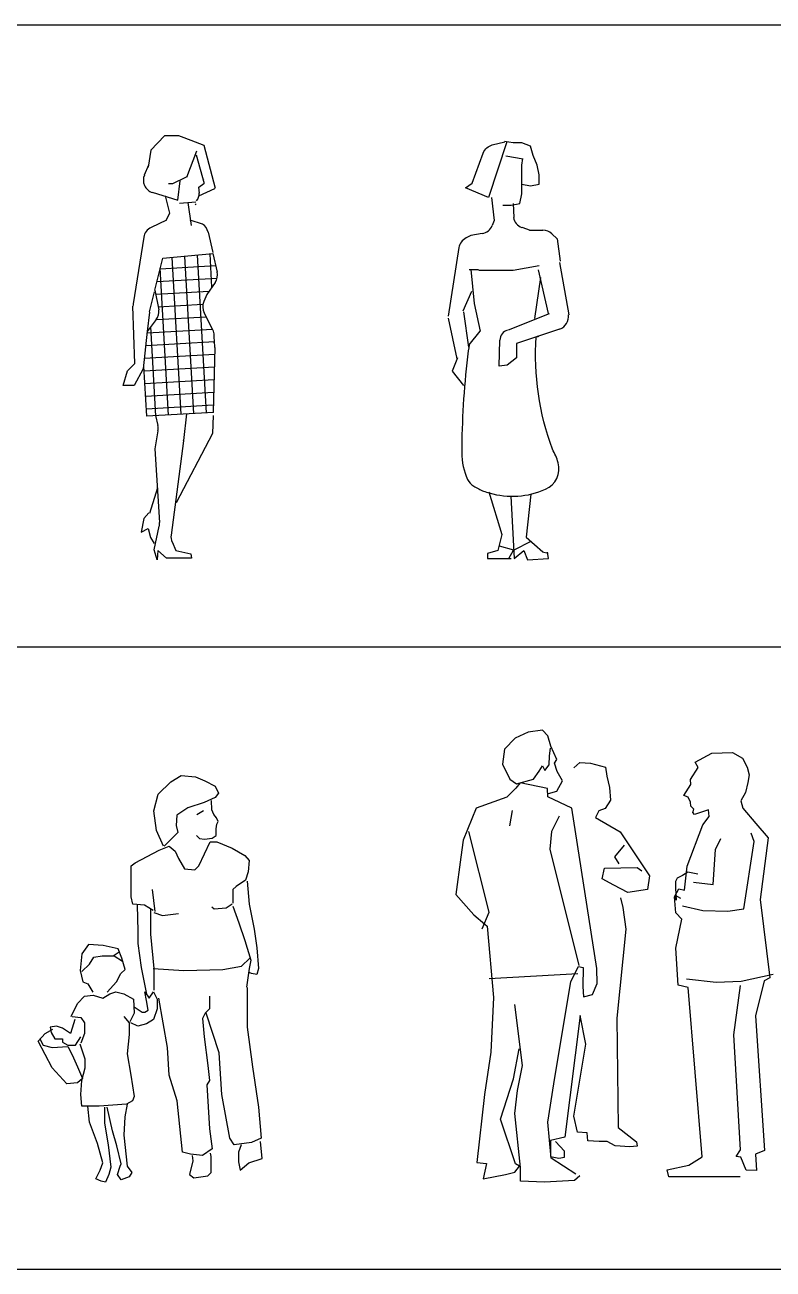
# Model space of a CAD drawing. Header units: millimetres. Extents: x 80073 to 99926, y 37306 to 52946.
# Drawn here: x 88345 to 91232, y 42602 to 47403 of the extents above; entities that cross this region are included whole.
import ezdxf

# ---------------------------------------------------------------- set-up
doc = ezdxf.new("R2010")
doc.units = ezdxf.units.MM
doc.layers.add('www.cad-blocks.net', color=7, linetype='Continuous')

# ---------------------------------------------------------------- blocks, each defined once
blk = doc.blocks.new('*X46')
at = {"color": 0}
for p, q in [((2.8462, 1.4793), (3.0602, 1.4914)), ((2.9273, 0.9175), (2.8931, 1.5225)), ((2.9759, 0.9203), (2.9417, 1.5271)), ((3.0246, 0.9231), (2.9903, 1.5317)), ((3.0461, 1.4081), (3.0388, 1.5363)), ((2.834, 1.4298), (3.066, 1.4429)), ((2.8786, 0.9147), (2.8466, 1.4811)), ((2.8292, 1.3807), (3.0352, 1.3923)), ((2.8385, 1.3324), (3.0113, 1.3421)), ((2.8299, 0.9119), (2.8105, 1.2556)), ((2.8314, 1.2832), (3.0236, 1.294)), ((2.7956, 1.2323), (3.0478, 1.2465)), ((2.7903, 1.1832), (3.0553, 1.1981)), ((2.785, 1.134), (3.0566, 1.1494)), ((2.7841, 1.0851), (3.0552, 1.1004)), ((2.7872, 1.0365), (3.0539, 1.0515)), ((2.7903, 0.9878), (3.0525, 1.0026)), ((2.7933, 0.9391), (3.0512, 0.9537))]:
    blk.add_line(p, q, dxfattribs=at)
blk = doc.blocks.new('A$C086015F1')
at = {"linetype": 'ByBlock'}
for p, q in [((0.1595, 1.6363), (0.1063, 1.5811)), ((0.2134, 1.6367), (0.1596, 1.6367)), ((0.2731, 1.615), (0.2147, 1.6363)), ((0.2615, 1.6197), (0.3115, 1.6001)), ((0.3115, 1.6001), (0.3548, 1.4343)), ((0.1063, 1.5811), (0.0966, 1.5159)), ((0.2829, 1.577), (0.2443, 1.4762)), ((0.2818, 1.563), (0.3129, 1.4526)), ((0.0821, 1.4856), (0.0992, 1.5247)), ((0.1899, 1.4521), (0.1752, 1.4521)), ((0.2437, 1.4766), (0.1899, 1.4521)), ((0.2187, 1.4634), (0.2094, 1.3882)), ((0.2921, 1.4391), (0.3119, 1.4526)), ((0.3122, 1.4686), (0.3122, 1.4676)), ((0.2118, 1.3875), (0.1133, 1.4178)), ((0.1807, 1.3385), (0.1637, 1.405)), ((0.3525, 1.4319), (0.2913, 1.4041)), ((0.2942, 1.415), (0.2921, 1.4391)), ((0.2176, 1.3765), (0.2804, 1.3814)), ((0.2497, 1.3791), (0.2629, 1.2909)), ((0.2785, 1.3705), (0.2818, 1.3747)), ((0.1678, 1.3118), (0.1081, 1.2832)), ((0.1661, 1.3112), (0.1807, 1.3385)), ((0.3059, 1.2958), (0.2583, 1.3112)), ((0.3279, 1.2649), (0.3455, 1.1867)), ((0.0794, 1.2455), (0.0386, 0.9887)), ((0.1223, 1.0406), (0.1529, 1.165)), ((0.3465, 1.1819), (0.1526, 1.1635)), ((0.3464, 1.1825), (0.3627, 1.1102)), ((0.355, 1.0705), (0.3234, 1.0245)), ((0.102, 0.9579), (0.1209, 1.0348)), ((0.1226, 1.0417), (0.1374, 0.9657)), ((0.3234, 1.0245), (0.3112, 0.9969)), ((0.0445, 0.7577), (0.038, 0.9794)), ((0.1279, 0.9275), (0.0928, 0.8812)), ((0.1014, 0.9568), (0.0932, 0.882)), ((0.346, 0.8882), (0.3124, 0.954)), ((0.093, 0.8832), (0.0773, 0.738)), ((0.3521, 0.8379), (0.3514, 0.8667)), ((0.354, 0.8203), (0.3471, 0.5691)), ((0, 0.6734), (0.0164, 0.7295)), ((0.0164, 0.7295), (0.0445, 0.7577)), ((0.0773, 0.738), (0.0421, 0.6734)), ((0.0918, 0.5545), (0.0797, 0.7476)), ((0.0421, 0.6734), (0, 0.6734)), ((0.3486, 0.5693), (0.0918, 0.5545)), ((0.1246, 0.5573), (0.1338, 0.5191)), ((0.2451, 0.5636), (0.2333, 0.4608)), ((0.3468, 0.558), (0.3448, 0.488)), ((0.1344, 0.499), (0.1225, 0.4292)), ((0.3448, 0.488), (0.2044, 0.221)), ((0.2332, 0.46), (0.185, 0.0961)), ((0.1225, 0.4292), (0.1406, 0.1442)), ((0.132, 0.2785), (0.1014, 0.179)), ((0.0797, 0.1598), (0.0698, 0.1069)), ((0.0996, 0.1822), (0.0797, 0.1598)), ((0.0698, 0.1069), (0.0963, 0.1216)), ((0.0963, 0.1216), (0.105, 0.087)), ((0.1194, 0.0394), (0.1395, 0.1302)), ((0.105, 0.087), (0.1194, 0.0632)), ((0.1887, 0.0695), (0.203, 0.0369)), ((0.1315, 0), (0.1194, 0.0394)), ((0.1336, 0.0369), (0.1315, 0)), ((0.1667, 0.0077), (0.1336, 0.0369)), ((0.2637, 0.0077), (0.1667, 0.0077)), ((0.203, 0.0369), (0.2614, 0.0236)), ((0.2614, 0.0236), (0.2637, 0.0077))]:
    blk.add_line(p, q, dxfattribs=at)
for centre, start, end in [((0.128, 1.4656), 156.4754, 252.883), ((0.244, 1.4162), 322.4922, 0), ((0.1288, 1.2377), 114.4164, 170.9687), ((0.2791, 1.254), 12.6663, 57.6365), ((0.314, 1.0988), 325.5268, 14.9497), ((0.088, 0.9809), 170.9687, 181.664), ((0.0881, 0.9577), 322.8024, 9.2021), ((0.357, 0.9767), 156.2124, 206.993), ((0.3014, 0.8655), 1.3958, 26.993), ((0.304, 0.8217), 358.4296, 22.1199), ((0.0852, 0.5075), 350.2602, 13.495), ((0.0854, 0.5088), 350.2602, 6.7146), ((0.1836, 0.4665), 352.4541, 353.4331), ((0.0907, 0.141), 347.5239, 3.6346), ((0.2345, 0.0895), 172.4541, 203.6527)]:
    blk.add_arc(centre, 0.05, start, end, dxfattribs=at)
blk.add_blockref('*X46', (-2.7033, -0.3554), dxfattribs=at)
blk = doc.blocks.new('A$C0529152A')
at = {"linetype": 'ByBlock'}
for p, q in [((0.251, 1.6093), (0.2178, 1.6154)), ((0.2842, 1.6093), (0.251, 1.6093)), ((0.3174, 1.597), (0.2842, 1.6093)), ((0.3285, 1.5602), (0.3174, 1.597)), ((0.2891, 1.5461), (0.2226, 1.5584)), ((0.2842, 1.5233), (0.2882, 1.5495)), ((0.3433, 1.5233), (0.3285, 1.5602)), ((0.2842, 1.4127), (0.2842, 1.5233)), ((0.3506, 1.4865), (0.3433, 1.5233)), ((0.2842, 1.4496), (0.3174, 1.4435)), ((0.3174, 1.4435), (0.3506, 1.4496)), ((0.3506, 1.4496), (0.3506, 1.4865)), ((0.1676, 1.3992), (0.1772, 1.3095)), ((0.2768, 1.3759), (0.2842, 1.4127)), ((0.2104, 1.3698), (0.2436, 1.3698)), ((0.2436, 1.3698), (0.2768, 1.3759)), ((0.2541, 1.3218), (0.2516, 1.3755)), ((0.1772, 1.3095), (0.17, 1.2906)), ((0.0879, 1.2517), (0.0691, 1.2425)), ((0.1318, 1.2592), (0.0879, 1.2517)), ((0.2839, 1.2847), (0.3161, 1.2723)), ((0.3136, 1.2723), (0.3656, 1.2723)), ((0.4, 1.2585), (0.4203, 1.2393)), ((0.0417, 1.2053), (0.0005, 0.9406)), ((0.4203, 1.2393), (0.4327, 1.1526)), ((0.1177, 1.1195), (0.0805, 1.1195)), ((0.0877, 1.1203), (0.0997, 0.9892)), ((0.3873, 0.9513), (0.3483, 1.1195)), ((0.4302, 1.1484), (0.4653, 0.9459)), ((0.3558, 1.0897), (0.3335, 0.9316)), ((0.0905, 1.0357), (0.0572, 0.9596)), ((0.0997, 0.9892), (0.1238, 0.8832)), ((0, 0.9337), (0.0339, 0.7763)), ((0.0589, 0.957), (0.0781, 0.8214)), ((0.2326, 0.8886), (0.3908, 0.9515)), ((0.4302, 0.8912), (0.2643, 0.8359)), ((0.1963, 0.7483), (0.1995, 0.8484)), ((0.2637, 0.836), (0.2637, 0.7799)), ((0.0354, 0.7796), (0.0151, 0.729)), ((0.2637, 0.7799), (0.2279, 0.7518)), ((0.0151, 0.729), (0.059, 0.6727)), ((0.2279, 0.7518), (0.1963, 0.7483)), ((0.2529, 0.0385), (0.1977, 0.0533)), ((0.3194, 0.0709), (0.2529, 0.0385)), ((0.2342, 0.0061), (0.2521, 0.0385)), ((0.364, 0.0317), (0.3859, 0.0263))]:
    blk.add_line(p, q, dxfattribs=at)
for points in [[(0.2258, 1.6138), (0.1557, 1.3988), (0.0671, 1.4356), (0.093, 1.4541), (0.1355, 1.5704, -0.248838), (0.1704, 1.6018), (0.2184, 1.6138)], [(0.0809, 0.8254), (0.0811, 0.8302, 0.007255), (0.0748, 0.7838, 0.030023), (0.0526, 0.4137, 0.106914), (0.0748, 0.3108, 0.157199), (0.0985, 0.2848, 0.028926), (0.1378, 0.2652, 0.175823)], [(0.1361, 0.2659, 0.015681), (0.1588, 0.2586, 0.175823), (0.3761, 0.2729, 0.373908), (0.4244, 0.3753, 0.063459), (0.4023, 0.4275, -0.104983), (0.3394, 0.8616, -0.028354)]]:
    blk.add_lwpolyline(points, format="xyb", dxfattribs=at)
for points in [[(0.1182, 1.1179), (0.251, 1.1179), (0.3506, 1.1363)], [(0.0811, 0.8302), (0.1238, 0.8832)], [(0.3436, 0.8651), (0.347, 0.8595)], [(0.1567, 0.2628), (0.2067, 0.0983), (0.192, 0.0369), (0.1514, 0.0246), (0.1514, 0.0061), (0.2436, 0.0061)], [(0.242, 0.2466), (0.2547, 0.0061), (0.2916, 0.0369), (0.3064, 0), (0.3875, 0.0061), (0.3839, 0.0307)], [(0.3184, 0.2539), (0.3009, 0.0884), (0.3648, 0.0321)]]:
    blk.add_lwpolyline(points, dxfattribs=at)
for centre, radius, start, end in [((0.3011, 1.33), 0.05, 189.4742, 250.1071), ((0.1233, 1.3085), 0.05, 279.7701, 339.0778), ((0.3656, 1.2223), 0.05, 46.4338, 90), ((0.0911, 1.1976), 0.05, 116.085, 171.147), ((0.4144, 0.9386), 0.05, 288.413, 9.2082), ((0.242, 0.847), 0.0425, 108.2007, 178.14)]:
    blk.add_arc(centre, radius, start, end, dxfattribs=at)
blk = doc.blocks.new('A$C4CB94FE0')
at = {"linetype": 'ByBlock'}
for p, q in [((0.4639, 1.4965), (0.513, 1.5444)), ((0.513, 1.5444), (0.5524, 1.5684)), ((0.5524, 1.5684), (0.6079, 1.5643)), ((0.6079, 1.5643), (0.644, 1.5484)), ((0.644, 1.5484), (0.6833, 1.5284)), ((0.4475, 1.4325), (0.4639, 1.4965)), ((0.6833, 1.5284), (0.6964, 1.5005)), ((0.6964, 1.5005), (0.6833, 1.4844)), ((0.5785, 1.4444), (0.536, 1.4165)), ((0.6407, 1.4644), (0.5785, 1.4444)), ((0.6833, 1.4844), (0.6407, 1.4644)), ((0.6713, 1.4363), (0.6692, 1.4723)), ((0.4573, 1.3565), (0.4475, 1.4325)), ((0.536, 1.4165), (0.5327, 1.3765)), ((0.6386, 1.4323), (0.6133, 1.4169)), ((0.6787, 1.4181), (0.6713, 1.4363)), ((0.6892, 1.4053), (0.6787, 1.4181)), ((0.6955, 1.3912), (0.6892, 1.4053)), ((0.4836, 1.2965), (0.4573, 1.3565)), ((0.5393, 1.3484), (0.4869, 1.2965)), ((0.5327, 1.3765), (0.5393, 1.3484)), ((0.6871, 1.3371), (0.6881, 1.3629)), ((0.6881, 1.3629), (0.6903, 1.3809)), ((0.6903, 1.3809), (0.6955, 1.3912)), ((0.4672, 1.2806), (0.5065, 1.2965)), ((0.5065, 1.2965), (0.5294, 1.2765)), ((0.6112, 1.3371), (0.6228, 1.3255)), ((0.6212, 1.2206), (0.6637, 1.3125)), ((0.6228, 1.3255), (0.6428, 1.3229)), ((0.6428, 1.3229), (0.6724, 1.3268)), ((0.6637, 1.3125), (0.6898, 1.3125)), ((0.6724, 1.3268), (0.6871, 1.3371)), ((0.6898, 1.3125), (0.7488, 1.2885)), ((0.3754, 1.2325), (0.4672, 1.2806)), ((0.5294, 1.2765), (0.5424, 1.2485)), ((0.5424, 1.2485), (0.5654, 1.2085)), ((0.7488, 1.2885), (0.798, 1.2606)), ((0.798, 1.2606), (0.8143, 1.2406)), ((0.359, 1.2206), (0.3754, 1.2325)), ((0.359, 1.1006), (0.359, 1.2206)), ((0.5654, 1.2085), (0.6048, 1.2044)), ((0.6048, 1.2044), (0.6212, 1.2206)), ((0.8143, 1.2406), (0.811, 1.1966)), ((0.8013, 1.1645), (0.7652, 1.1406)), ((0.811, 1.1966), (0.8013, 1.1645)), ((0.8077, 1.1606), (0.8143, 1.0726)), ((0.4409, 1.1285), (0.4508, 1.0445)), ((0.7652, 1.1406), (0.7521, 1.1285)), ((0.7521, 1.1285), (0.7521, 1.0766)), ((0.3656, 1.0726), (0.359, 1.1006)), ((0.4114, 1.0685), (0.3656, 1.0726)), ((0.382, 1.0685), (0.3853, 0.9685)), ((0.4442, 1.0485), (0.4114, 1.0685)), ((0.68, 1.0526), (0.6703, 1.0606)), ((0.7259, 1.0566), (0.68, 1.0526)), ((0.7488, 1.0726), (0.7259, 1.0566)), ((0.7521, 1.0645), (0.775, 1.0005)), ((0.8143, 1.0726), (0.834, 0.9766)), ((0.4344, 1.0526), (0.4344, 0.9566)), ((0.4475, 1.0406), (0.4802, 1.0285)), ((0.4802, 1.0285), (0.5424, 1.0366)), ((0.3853, 0.9685), (0.3853, 0.9205)), ((0.775, 1.0005), (0.798, 0.9326)), ((0.834, 0.9766), (0.8438, 0.9045)), ((0.1953, 0.9166), (0.1691, 0.8805)), ((0.251, 0.9126), (0.1953, 0.9166)), ((0.3099, 0.9005), (0.251, 0.9126)), ((0.3853, 0.9205), (0.3984, 0.8286)), ((0.4344, 0.9566), (0.4475, 0.8245)), ((0.798, 0.9326), (0.8209, 0.8566)), ((0.1691, 0.8805), (0.1625, 0.8167)), ((0.1986, 0.8405), (0.215, 0.8686)), ((0.215, 0.8686), (0.2477, 0.8726)), ((0.2477, 0.8726), (0.2904, 0.8726)), ((0.2904, 0.8726), (0.3132, 0.8886)), ((0.2935, 0.8726), (0.3263, 0.8526)), ((0.3231, 0.8645), (0.3099, 0.9005)), ((0.3362, 0.8205), (0.3231, 0.8645)), ((0.7849, 0.8326), (0.8176, 0.8645)), ((0.8438, 0.9045), (0.8504, 0.8245)), ((0.1625, 0.8167), (0.1725, 0.7726)), ((0.1691, 0.8126), (0.1986, 0.8405)), ((0.3198, 0.8046), (0.3362, 0.8205)), ((0.3984, 0.8286), (0.4181, 0.7246)), ((0.4442, 0.8245), (0.5621, 0.8167)), ((0.4475, 0.8245), (0.4475, 0.7405)), ((0.5621, 0.8167), (0.7128, 0.8205)), ((0.7128, 0.8205), (0.7849, 0.8326)), ((0.8143, 0.8245), (0.8046, 0.7526)), ((0.8209, 0.8566), (0.8143, 0.8245)), ((0.8504, 0.8245), (0.8438, 0.8005)), ((0.1725, 0.7726), (0.192, 0.7646)), ((0.2674, 0.7326), (0.3034, 0.7726)), ((0.3034, 0.7726), (0.3198, 0.8046)), ((0.8241, 0.8046), (0.8143, 0.8086)), ((0.8438, 0.8005), (0.8241, 0.8046)), ((0.1791, 0.7176), (0.2129, 0.7218)), ((0.192, 0.7646), (0.2117, 0.7326)), ((0.2129, 0.7218), (0.25, 0.7094)), ((0.25, 0.7094), (0.277, 0.7259)), ((0.277, 0.7259), (0.3006, 0.7341)), ((0.3006, 0.7341), (0.3311, 0.7259)), ((0.3311, 0.7259), (0.3682, 0.7053)), ((0.412, 0.7341), (0.429, 0.7094)), ((0.4188, 0.7011), (0.412, 0.7341)), ((0.429, 0.7094), (0.4458, 0.7341)), ((0.4458, 0.7341), (0.4594, 0.7053)), ((0.8073, 0.7506), (0.8073, 0.598)), ((0.1284, 0.6393), (0.152, 0.6888)), ((0.152, 0.6888), (0.1791, 0.7176)), ((0.3682, 0.7053), (0.3716, 0.6516)), ((0.3716, 0.6763), (0.402, 0.6558)), ((0.4256, 0.664), (0.4188, 0.7011)), ((0.4594, 0.7053), (0.4594, 0.6681)), ((0.4999, 0.5197), (0.4661, 0.7094)), ((0.662, 0.7176), (0.662, 0.6681)), ((0.1317, 0.6393), (0.1655, 0.6352)), ((0.142, 0.627), (0.1317, 0.594)), ((0.1655, 0.6352), (0.1791, 0.6145)), ((0.3311, 0.6393), (0.3514, 0.6145)), ((0.3716, 0.6516), (0.3547, 0.6187)), ((0.402, 0.6558), (0.412, 0.6558)), ((0.412, 0.6558), (0.4256, 0.664)), ((0.4458, 0.627), (0.4188, 0.6105)), ((0.4594, 0.6681), (0.4458, 0.627)), ((0.6452, 0.6516), (0.635, 0.631)), ((0.635, 0.631), (0.6417, 0.5609)), ((0.662, 0.6681), (0.6452, 0.6516)), ((0.6993, 0.4991), (0.6485, 0.6516)), ((0.027, 0.5732), (0.0575, 0.5897)), ((0.0709, 0.6022), (0.0473, 0.598)), ((0.0473, 0.598), (0.0508, 0.5775)), ((0.0508, 0.5775), (0.0643, 0.5527)), ((0.0946, 0.594), (0.0709, 0.6022)), ((0.125, 0.5732), (0.0946, 0.594)), ((0.1317, 0.594), (0.125, 0.5732)), ((0.1791, 0.6145), (0.1791, 0.5732)), ((0.3514, 0.6145), (0.3514, 0.5692)), ((0.3852, 0.6022), (0.3581, 0.6145)), ((0.4188, 0.6105), (0.3852, 0.6022)), ((0.8073, 0.598), (0.8275, 0.4454)), ((0, 0.5444), (0.027, 0.5732)), ((0.0541, 0.4413), (0, 0.5444)), ((0.0068, 0.5527), (0.0203, 0.5279)), ((0.0643, 0.5527), (0.0946, 0.5527)), ((0.0946, 0.5527), (0.0946, 0.5402)), ((0.0946, 0.5402), (0.1149, 0.5279)), ((0.1453, 0.5279), (0.1655, 0.5609)), ((0.1824, 0.4744), (0.1622, 0.532)), ((0.1791, 0.5732), (0.1655, 0.5362)), ((0.3514, 0.5692), (0.3446, 0.4949)), ((0.6417, 0.5609), (0.6553, 0.4496)), ((0.0203, 0.5279), (0.0541, 0.5197)), ((0.0541, 0.5197), (0.1149, 0.5239)), ((0.1149, 0.5279), (0.1453, 0.5279)), ((0.1149, 0.5239), (0.1317, 0.4909)), ((0.1317, 0.4909), (0.152, 0.4454)), ((0.3446, 0.4949), (0.3581, 0.4124)), ((0.5067, 0.4124), (0.4999, 0.5197)), ((0.7093, 0.3383), (0.6993, 0.4991)), ((0.1115, 0.3795), (0.0541, 0.4413)), ((0.152, 0.4454), (0.1723, 0.4001)), ((0.169, 0.3918), (0.1824, 0.4413)), ((0.1824, 0.4413), (0.1824, 0.4744)), ((0.6553, 0.4496), (0.662, 0.3918)), ((0.8275, 0.4454), (0.8511, 0.2887)), ((0.1723, 0.4001), (0.152, 0.3836)), ((0.1655, 0.3383), (0.169, 0.3918)), ((0.3581, 0.4124), (0.3716, 0.33)), ((0.537, 0.3135), (0.5067, 0.4124)), ((0.662, 0.3918), (0.6519, 0.3753)), ((0.152, 0.3836), (0.1115, 0.3795)), ((0.169, 0.2928), (0.1655, 0.3383)), ((0.6519, 0.3753), (0.662, 0.2062)), ((0.7397, 0.1691), (0.7093, 0.3383)), ((0.2364, 0.2928), (0.169, 0.2928)), ((0.1993, 0.2309), (0.1926, 0.2928)), ((0.3411, 0.301), (0.2364, 0.2928)), ((0.2567, 0.2887), (0.2567, 0.2269)), ((0.2871, 0.1979), (0.2669, 0.2887)), ((0.3446, 0.301), (0.3344, 0.2517)), ((0.3649, 0.3135), (0.3411, 0.301)), ((0.3716, 0.33), (0.3649, 0.3135)), ((0.5573, 0.1156), (0.537, 0.3135)), ((0.8511, 0.2887), (0.8613, 0.1691)), ((0.3344, 0.2517), (0.3311, 0.1814)), ((0.2297, 0.1486), (0.1993, 0.2309)), ((0.2567, 0.2269), (0.2702, 0.1444)), ((0.304, 0.1403), (0.2871, 0.1979)), ((0.662, 0.2062), (0.6722, 0.1279)), ((0.25, 0.0743), (0.2297, 0.1486)), ((0.2702, 0.1444), (0.2805, 0.0578)), ((0.3311, 0.1814), (0.3446, 0.0618)), ((0.7566, 0.1444), (0.7397, 0.1691)), ((0.8241, 0.1526), (0.7566, 0.1444)), ((0.7837, 0.1444), (0.7735, 0.1156)), ((0.8613, 0.1691), (0.8241, 0.1526)), ((0.8647, 0.0908), (0.8579, 0.1568)), ((0.3209, 0.0701), (0.304, 0.1403)), ((0.5878, 0.1073), (0.5573, 0.1156)), ((0.635, 0.1031), (0.5878, 0.1073)), ((0.5946, 0.1031), (0.5979, 0.0825)), ((0.6722, 0.1279), (0.635, 0.1031)), ((0.6688, 0.0991), (0.6655, 0.1113)), ((0.6688, 0.0372), (0.6688, 0.0991)), ((0.7735, 0.1156), (0.7735, 0.0783)), ((0.2399, 0.0455), (0.25, 0.0743)), ((0.2805, 0.0578), (0.2737, 0.029)), ((0.3073, 0.029), (0.3176, 0.0618)), ((0.3176, 0.0618), (0.3209, 0.0701)), ((0.3446, 0.0618), (0.3614, 0.0372)), ((0.5979, 0.0825), (0.5843, 0.029)), ((0.7735, 0.0783), (0.7802, 0.0455)), ((0.7802, 0.0455), (0.814, 0.0743)), ((0.814, 0.0743), (0.8647, 0.0908)), ((0.2229, 0.0125), (0.2399, 0.0455)), ((0.2432, 0.0042), (0.2229, 0.0125)), ((0.2602, 0), (0.2432, 0.0042)), ((0.2737, 0.029), (0.2602, 0)), ((0.3209, 0.0083), (0.3073, 0.029)), ((0.3514, 0.0207), (0.3209, 0.0083)), ((0.3614, 0.0372), (0.3514, 0.0207)), ((0.5843, 0.029), (0.6013, 0.0165)), ((0.6013, 0.0165), (0.6553, 0.0248)), ((0.6553, 0.0248), (0.6688, 0.0372))]:
    blk.add_line(p, q, dxfattribs=at)
blk = doc.blocks.new('A$C351A06C3')
at = {"linetype": 'ByBlock'}
for p, q in [((0.2786, 1.7368), (0.2285, 1.713)), ((0.3344, 1.7441), (0.2786, 1.7368)), ((0.355, 1.7224), (0.3344, 1.7441)), ((0.2285, 1.713), (0.1884, 1.6704)), ((0.3664, 1.6824), (0.355, 1.7224)), ((0.3896, 1.6307), (0.3664, 1.6824)), ((0.1884, 1.6704), (0.1805, 1.6125)), ((0.3598, 1.6099), (0.3615, 1.6446)), ((0.3615, 1.6446), (0.3648, 1.6738)), ((0.9231, 1.6198), (0.9882, 1.6549)), ((0.9882, 1.6549), (1.0682, 1.6572)), ((1.0682, 1.6572), (1.1059, 1.6356)), ((1.1059, 1.6356), (1.1245, 1.6013)), ((0.1805, 1.6125), (0.2083, 1.5542)), ((0.2997, 1.5549), (0.3213, 1.5856)), ((0.3213, 1.5856), (0.334, 1.6065)), ((0.334, 1.6065), (0.344, 1.5879)), ((0.344, 1.5879), (0.3598, 1.6099)), ((0.381, 1.6166), (0.3896, 1.6307)), ((0.3907, 1.5846), (0.381, 1.6166)), ((0.411, 1.5481), (0.3907, 1.5846)), ((0.4553, 1.5988), (0.4783, 1.6186)), ((0.4783, 1.6186), (0.5202, 1.6171)), ((0.5202, 1.6171), (0.5769, 1.6005)), ((0.5769, 1.6005), (0.583, 1.5661)), ((0.9054, 1.5538), (0.9351, 1.5995)), ((0.9351, 1.5995), (0.9231, 1.6198)), ((1.1245, 1.6013), (1.1323, 1.5719)), ((0.2083, 1.5542), (0.2346, 1.5373)), ((0.2484, 1.541), (0.2319, 1.5207)), ((0.2346, 1.5373), (0.2997, 1.5549)), ((0.3542, 1.5192), (0.2484, 1.541)), ((0.3901, 1.5086), (0.411, 1.5481)), ((0.583, 1.5661), (0.5924, 1.5222)), ((0.9062, 1.5337), (0.9054, 1.5538)), ((1.1273, 1.5415), (1.1182, 1.5034)), ((1.1323, 1.5719), (1.1273, 1.5415)), ((0.2319, 1.5207), (0.1964, 1.485)), ((0.3545, 1.486), (0.3542, 1.5192)), ((0.3582, 1.5001), (0.3901, 1.5086)), ((0.5924, 1.5222), (0.5967, 1.4734)), ((0.8802, 1.4918), (0.9062, 1.5337)), ((0.8966, 1.4852), (0.8802, 1.4918)), ((1.1182, 1.5034), (1.0997, 1.4717)), ((0.0785, 1.443), (0.0283, 1.3197)), ((0.1964, 1.485), (0.0785, 1.443)), ((0.4474, 1.4426), (0.3545, 1.486)), ((0.5436, 0.8237), (0.4474, 1.4426)), ((0.5768, 1.4414), (0.5517, 1.4323)), ((0.5967, 1.4734), (0.5768, 1.4414)), ((0.905, 1.4665), (0.8966, 1.4852)), ((0.9067, 1.4511), (0.905, 1.4665)), ((0.9182, 1.4391), (0.9067, 1.4511)), ((1.0997, 1.4717), (1.1075, 1.4427)), ((1.1075, 1.4427), (1.1574, 1.3834)), ((0.218, 1.4333), (0.2068, 1.3747)), ((0.3981, 1.412), (0.3687, 1.3529)), ((0.5517, 1.4323), (0.5386, 1.407)), ((0.5386, 1.407), (0.6345, 1.3521)), ((0.915, 1.4268), (0.9182, 1.4391)), ((0.9213, 1.4179), (0.915, 1.4268)), ((0.9752, 1.4368), (0.9213, 1.4179)), ((0.9531, 1.3792), (0.9781, 1.4107)), ((0.9781, 1.4107), (0.9752, 1.4368)), ((0.1291, 1.0413), (0.0501, 1.3535)), ((0.3687, 1.3529), (0.363, 1.2841)), ((0.6345, 1.3521), (0.7471, 1.1817)), ((0.8933, 1.2192), (0.9531, 1.3792)), ((1.1514, 1.3146), (1.1394, 1.3469)), ((1.1574, 1.3834), (1.2055, 1.3278)), ((0.0283, 1.3197), (0.0189, 1.2532)), ((0.6492, 1.2997), (0.6119, 1.2546)), ((1.0021, 1.2838), (1.0226, 1.326)), ((1.1111, 1.0545), (1.1514, 1.3146)), ((1.2055, 1.3278), (1.1748, 1.0904)), ((0.0189, 1.2532), (0, 1.1102)), ((0.363, 1.2841), (0.4748, 0.8359)), ((0.6119, 1.2546), (0.629, 1.2275)), ((0.9925, 1.1489), (1.0021, 1.2838)), ((0.5644, 1.1705), (0.5732, 1.2116)), ((0.5732, 1.2116), (0.7002, 1.2146)), ((0.7002, 1.2146), (0.7177, 1.2005)), ((0.8821, 1.126), (0.8933, 1.2192)), ((0.6102, 1.1452), (0.5644, 1.1705)), ((0.7471, 1.1817), (0.7394, 1.1294)), ((0.8476, 1.1596), (0.8475, 1.1348)), ((0.8547, 1.1726), (0.8476, 1.1596)), ((0.8742, 1.1831), (0.8547, 1.1726)), ((0.8956, 1.1963), (0.8742, 1.1831)), ((0.9338, 1.1882), (0.8956, 1.1963)), ((0.917, 1.1576), (0.9925, 1.1489)), ((0, 1.1102), (0.0697, 1.0307)), ((0.6643, 1.1176), (0.6102, 1.1452)), ((0.7394, 1.1294), (0.6643, 1.1176)), ((0.8444, 1.1004), (0.8602, 1.1317)), ((0.8502, 1.088), (0.8462, 1.1066)), ((0.8462, 1.1066), (0.8667, 1.0957)), ((0.8475, 1.1348), (0.8502, 1.088)), ((0.8602, 1.1317), (0.8821, 1.126)), ((0.6359, 1.0974), (0.6439, 1.0601)), ((0.6439, 1.0601), (0.6555, 0.9765)), ((0.8484, 1.0396), (0.8444, 1.1004)), ((0.875, 1.0656), (0.953, 1.0486)), ((1.1748, 1.0904), (1.2113, 0.788)), ((0.0697, 1.0307), (0.1113, 0.9947)), ((0.1018, 0.9768), (0.1291, 1.0413)), ((0.8723, 1.0144), (0.8484, 1.0396)), ((0.8487, 0.9029), (0.8723, 1.0144)), ((0.953, 1.0486), (1.0495, 1.0457)), ((1.0495, 1.0457), (1.1111, 1.0545)), ((0.1113, 0.9947), (0.1213, 0.988)), ((0.1213, 0.988), (0.1448, 0.7119)), ((0.6555, 0.9765), (0.6213, 0.6324)), ((0.8584, 0.7605), (0.8487, 0.9029)), ((0.4443, 0.7738), (0.473, 0.8316)), ((0.473, 0.8316), (0.4917, 0.8287)), ((0.4917, 0.8287), (0.4906, 0.7543)), ((0.5456, 0.766), (0.5436, 0.8237)), ((0.4713, 0.8036), (0.1281, 0.7849)), ((0.3776, 0.3789), (0.4443, 0.7738)), ((0.8897, 0.7844), (1.005, 0.7715)), ((1.005, 0.7715), (1.101, 0.7759)), ((1.101, 0.7759), (1.224, 0.8024)), ((1.1902, 0.7769), (1.1562, 0.6415)), ((1.2113, 0.788), (1.1902, 0.7769)), ((0.4906, 0.7543), (0.4923, 0.7145)), ((0.4923, 0.7145), (0.5273, 0.7244)), ((0.5273, 0.7244), (0.5456, 0.766)), ((0.8963, 0.7505), (0.8584, 0.7605)), ((0.9501, 0.0977), (0.8963, 0.7505)), ((1.0728, 0.5683), (1.0979, 0.7591)), ((0.1448, 0.7119), (0.1347, 0.5013)), ((0.2569, 0.4498), (0.2272, 0.6855)), ((0.4803, 0.6429), (0.4201, 0.1737)), ((0.5014, 0.5328), (0.4803, 0.6429)), ((0.6213, 0.6324), (0.6266, 0.2108)), ((1.1562, 0.6415), (1.1914, 0.1215)), ((0.4559, 0.2538), (0.5014, 0.5328)), ((1.0984, 0.1242), (1.0728, 0.5683)), ((0.1347, 0.5013), (0.1102, 0.3377)), ((0.2225, 0.3989), (0.2449, 0.5147)), ((0.2385, 0.3533), (0.2569, 0.4498)), ((0.1727, 0.2433), (0.2225, 0.3989)), ((0.1102, 0.3377), (0.0816, 0.076)), ((0.2274, 0.2644), (0.2385, 0.3533)), ((0.3547, 0.2309), (0.3776, 0.3789)), ((0.2296, 0.0707), (0.1727, 0.2433)), ((0.2492, 0.0563), (0.2274, 0.2644)), ((0.4699, 0.193), (0.4559, 0.2538)), ((0.368, 0.0923), (0.3547, 0.2309)), ((0.507, 0.1904), (0.4699, 0.193)), ((0.6266, 0.2108), (0.6975, 0.1549)), ((0.3652, 0.1611), (0.365, 0.0992)), ((0.4201, 0.1737), (0.3652, 0.1611)), ((0.4192, 0.1198), (0.3845, 0.1562)), ((0.5099, 0.1597), (0.507, 0.1904)), ((0.5526, 0.1561), (0.5099, 0.1597)), ((0.5839, 0.1571), (0.5526, 0.1561)), ((0.6148, 0.1399), (0.5839, 0.1571)), ((0.6975, 0.1549), (0.6996, 0.1391)), ((0.365, 0.0992), (0.398, 0.0928)), ((0.4188, 0.0958), (0.4192, 0.1198)), ((0.6715, 0.136), (0.6148, 0.1399)), ((0.6996, 0.1391), (0.6715, 0.136)), ((0.8993, 0.0648), (0.9501, 0.0977)), ((1.0823, 0.0987), (1.0984, 0.1242)), ((1.0993, 0.0968), (1.0823, 0.0987)), ((1.1199, 0.0455), (1.0993, 0.0968)), ((1.1914, 0.1215), (1.1568, 0.1084)), ((1.1568, 0.1084), (1.1604, 0.0448)), ((0.0816, 0.076), (0.1189, 0.072)), ((0.1189, 0.072), (0.106, 0.0121)), ((0.2273, 0.0379), (0.2458, 0.0613)), ((0.2458, 0.0613), (0.2296, 0.0707)), ((0.2493, 0.0039), (0.2492, 0.0563)), ((0.4636, 0.03), (0.368, 0.0923)), ((0.398, 0.0928), (0.4188, 0.0958)), ((0.815, 0.0474), (0.8993, 0.0648)), ((0.106, 0.0121), (0.1919, 0.0294)), ((0.1919, 0.0294), (0.2273, 0.0379)), ((0.342, 0), (0.2493, 0.0039)), ((0.4585, 0.0065), (0.342, 0)), ((0.4791, 0.0243), (0.4585, 0.0065)), ((0.8225, 0.0201), (0.815, 0.0474)), ((1.097, 0.02), (0.8225, 0.0201)), ((1.1604, 0.0448), (1.1199, 0.0455))]:
    blk.add_line(p, q, dxfattribs=at)
blk = doc.blocks.new('format')
at = {"layer": 'www.cad-blocks.net', "color": 155, "true_color": 0x546d8e}
for p, q in [((82028.4, 47402.7), (99925.9, 47402.7)), ((82028.4, 45002.2), (99925.9, 45002.2)), ((82028.4, 42601.7), (99925.9, 42601.7))]:
    blk.add_line(p, q, dxfattribs=at)

msp = doc.modelspace()

# ---------------------------------------------------------------- block references
at = {"xscale": 1000, "yscale": 1000, "zscale": 1000}
for name, p in [('A$C086015F1', (88723.8, 45337.9)), ('A$C0529152A', (89978, 45337.9)), ('A$C351A06C3', (90007.6, 42937.4)), ('A$C4CB94FE0', (88395.3, 42937.4))]:
    msp.add_blockref(name, p, dxfattribs=at)
at = {"layer": 'www.cad-blocks.net'}
msp.add_blockref('format', (0, 0), dxfattribs=at)

doc.saveas('drawing.dxf')
